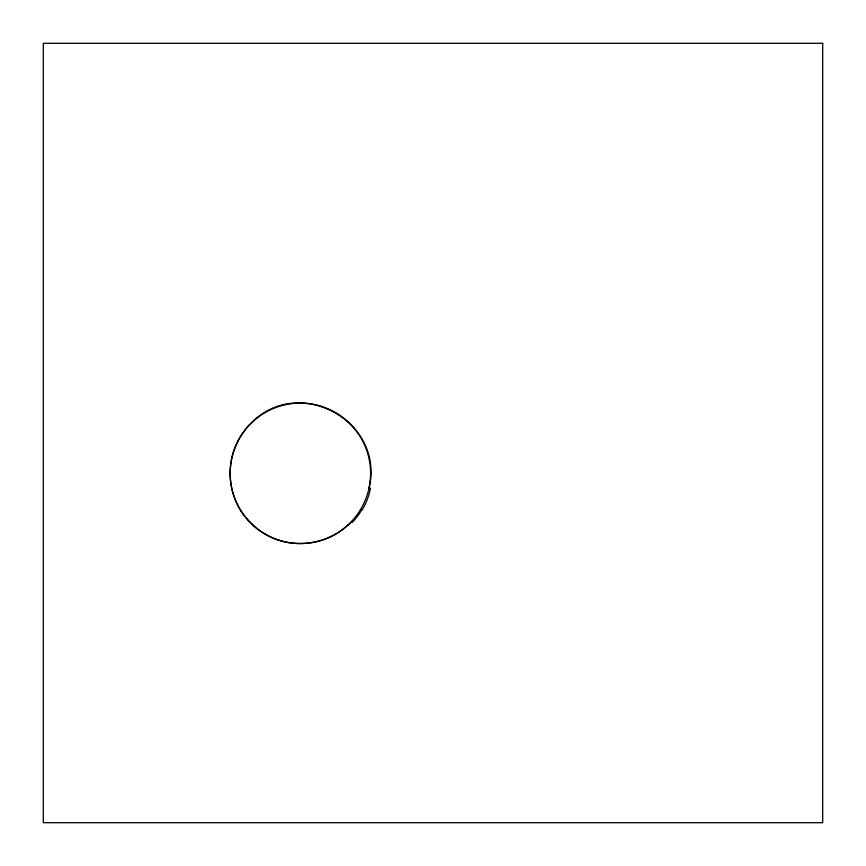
<?xml version="1.0" encoding="UTF-8"?>
<svg xmlns="http://www.w3.org/2000/svg" width="866" height="866" viewBox="0 0 866 866"><rect width="100%" height="100%" fill="white"/><g stroke="black" fill="none" stroke-linecap="round" stroke-linejoin="round"><path stroke-width="1.3" d="M369.024 488.078C385.554 420.595 296.215 372.802 249.224 425.206M237.825 441.368C227.401 461.47 227.639 486.595 238.453 506.491M245.489 429.514L243.314 432.383A39.663 22.484 -57.5 0 0 237.793 441.357M347.764 525.153C325.638 546.035 289.709 549.509 263.957 533.391A135.442 93.874 -35.3 0 1 252.969 525.153M252.969 525.153L252.233 524.482M361.826 509.706A58.747 49.773 -60.3 0 1 352.267 522.35M351.715 521.7A62.904 54.32 -61.4 0 1 347.948 525.402M370.475 488.088A55.348 43.874 -59.2 0 1 362.205 509.922M245.359 429.363A48.961 32.313 -59.3 0 1 249.127 425.044M252.342 524.385A143.464 100.185 -38.3 0 1 238.312 506.588M822.7 43.3L43.3 43.3L43.3 822.7L822.7 822.7L822.7 43.3M260.904 531.432A70.233 70.233 0 0 0 370.41 478.476A70.233 70.233 0 0 0 269.791 410.116A70.233 70.233 0 0 0 260.904 531.432"/></g></svg>
